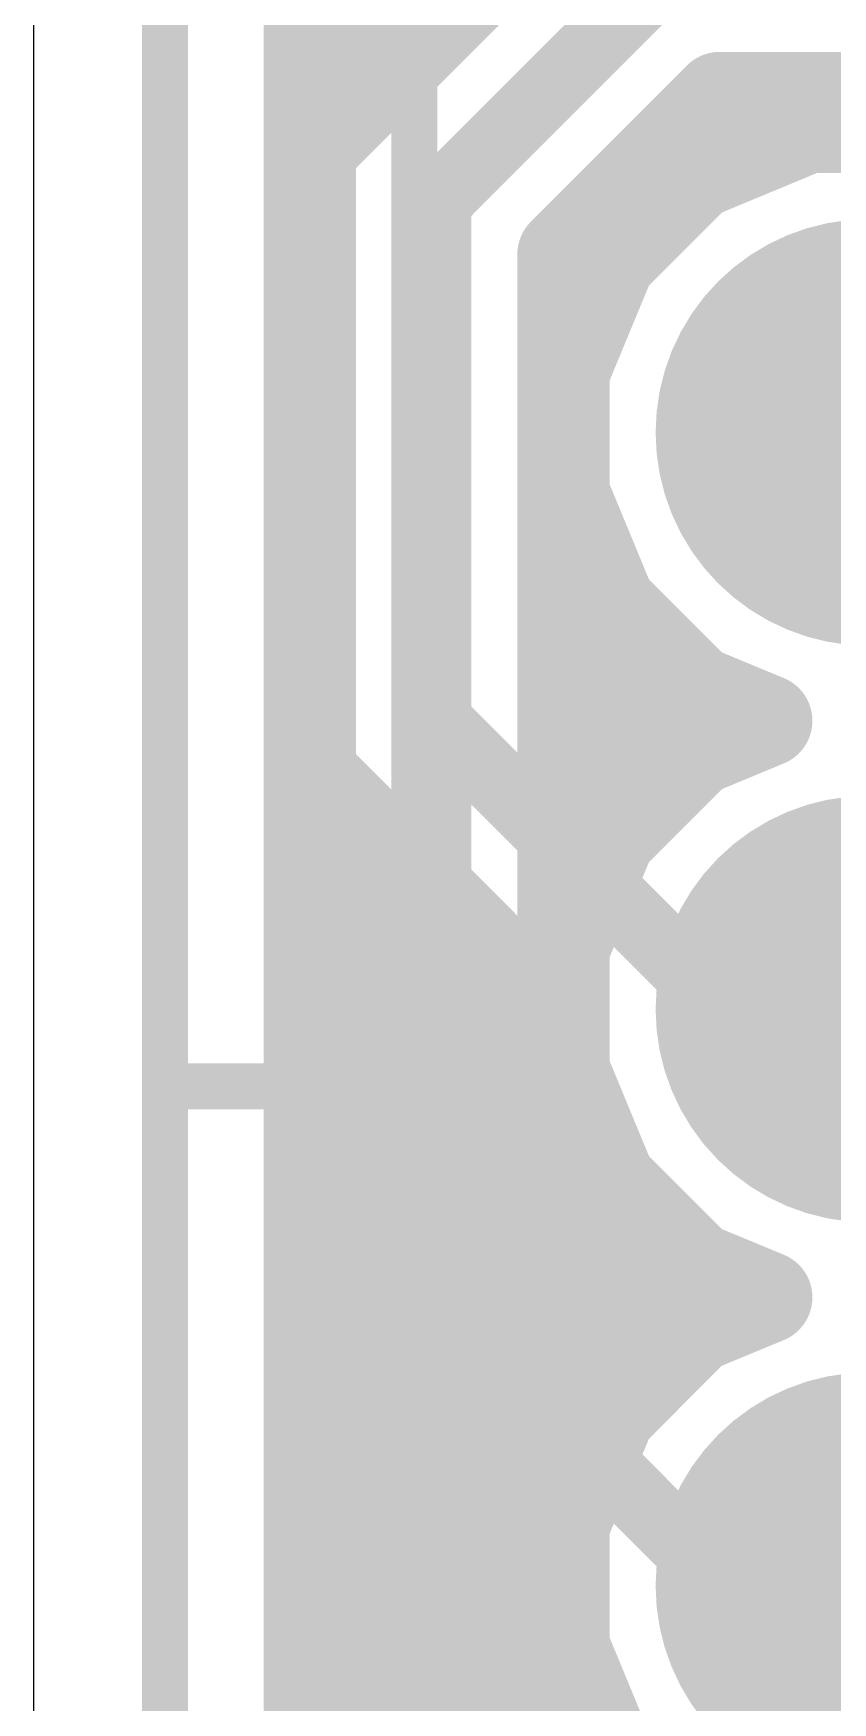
# Model space of a CAD drawing. Extents: x 0 to 39.3, y -1.1 to 59.5.
# Drawn here: x 0 to 3.52, y 28.7 to 36.05 of the extents above; entities that cross this region are included whole.
import ezdxf

# ---------------------------------------------------------------- set-up
doc = ezdxf.new("R2010")
doc.units = 0
for name, color, linetype in [('1', 22, 'CONTINUOUS'), ('16', 175, 'CONTINUOUS'), ('17', 82, 'CONTINUOUS'), ('20', 7, 'CONTINUOUS'), ('21', 253, 'CONTINUOUS'), ('22', 253, 'CONTINUOUS'), ('51', 253, 'CONTINUOUS')]:
    doc.layers.add(name, color=color, linetype=linetype)

# ---------------------------------------------------------------- blocks, each defined once
blk = doc.blocks.new('ROUNDP')
at = {"const_width": 0.5}
blk.add_lwpolyline([(0, -0.25, 1), (0, 0.25, 1), (0, -0.25)], format="xyb", dxfattribs=at)

msp = doc.modelspace()

# ---------------------------------------------------------------- linework, layer by layer
at = {"layer": '1'}
for points, const_width in [([(1.2192, 1.2192), (1.2192, 57.5058)], 0.4064), ([(2.5625, 36.8808), (1.5465, 35.8648)], 0.4064), ([(1.778, 35.306), (2.794, 36.322)], 0.3048), ([(1.2192, 36.1696), (1.8513, 36.1696)], 0.4064), ([(1.5465, 35.8648), (1.2192, 35.5375)], 0.4064), ([(1.2192, 35.7632), (1.4449, 35.7632)], 0.4064), ([(1.2192, 35.5375), (1.2192, 32.7885)], 0.4064), ([(1.2192, 35.3568), (1.2192, 35.3568)], 0.4064), ([(1.778, 33.02), (1.778, 35.306)], 0.3048), ([(1.2192, 34.9504), (1.2192, 34.9504)], 0.4064), ([(1.2192, 34.544), (1.2192, 34.544)], 0.4064), ([(1.2192, 34.1376), (1.2192, 34.1376)], 0.4064), ([(1.2192, 33.7312), (1.2192, 33.7312)], 0.4064), ([(1.2192, 33.3248), (1.2192, 33.3248)], 0.4064), ([(3.048, 31.75), (1.778, 33.02)], 0.3048), ([(1.2192, 32.9184), (1.2192, 32.9184)], 0.4064), ([(1.2192, 32.7885), (2.3368, 31.6709)], 0.4064), ([(1.2192, 32.512), (1.4957, 32.512)], 0.4064), ([(1.2192, 32.1056), (1.9021, 32.1056)], 0.4064), ([(1.2192, 31.6992), (2.3085, 31.6992)], 0.4064), ([(2.3368, 31.6709), (2.3368, 31.4822)], 0.4064), ([(3.683, 31.75), (3.048, 31.75)], 0.3048), ([(2.3368, 31.4822), (2.5417, 30.9874)], 0.4064), ([(1.2192, 31.2928), (2.4153, 31.2928)], 0.4064), ([(2.5417, 30.9874), (2.9204, 30.6087)], 0.4064), ([(1.2192, 30.8864), (2.6428, 30.8864)], 0.4064), ([(2.9204, 30.6087), (3.2313, 30.48)], 0.4064), ([(1.2192, 30.48), (3.2313, 30.48)], 0.4064), ([(3.2313, 30.48), (2.9204, 30.3513)], 0.4064), ([(2.9204, 30.3513), (2.5417, 29.9726)], 0.4064), ([(1.2192, 30.0736), (2.6428, 30.0736)], 0.4064), ([(2.5417, 29.9726), (2.3368, 29.4778)], 0.4064), ([(1.2192, 29.6672), (2.4153, 29.6672)], 0.4064), ([(2.3368, 29.4778), (2.3368, 28.9422)], 0.4064), ([(1.2192, 29.2608), (2.3368, 29.2608)], 0.4064), ([(2.3368, 28.9422), (2.5417, 28.4474)], 0.4064), ([(1.2192, 28.8544), (2.3732, 28.8544)], 0.4064)]:
    msp.add_lwpolyline(points, dxfattribs=dict(at, const_width=const_width))
for points, const_width in [([(1.2192, 36.2712, 1), (1.2192, 36.068)], 0.2032), ([(1.8513, 36.068, 1), (1.8513, 36.2712)], 0.2032), ([(1.4747, 35.9366, 1), (1.6184, 35.793)], 0.2032), ([(1.6184, 35.793, 1), (1.4747, 35.9366)], 0.2032), ([(1.2192, 35.8648, 1), (1.2192, 35.6616)], 0.2032), ([(1.4449, 35.6616, 1), (1.4449, 35.8648)], 0.2032), ([(1.3208, 35.5375, 1), (1.1176, 35.5375)], 0.2032), ([(1.1474, 35.6093, 1), (1.291, 35.4656)], 0.2032), ([(1.2192, 35.4584, 1), (1.2192, 35.2552)], 0.2032), ([(1.2192, 35.2552, 1), (1.2192, 35.4584)], 0.2032), ([(1.8542, 35.306, 1), (1.7018, 35.306)], 0.1524), ([(1.7241, 35.3599, 1), (1.8319, 35.2521)], 0.1524), ([(1.2192, 35.052, 1), (1.2192, 34.8488)], 0.2032), ([(1.2192, 34.8488, 1), (1.2192, 35.052)], 0.2032), ([(1.2192, 34.6456, 1), (1.2192, 34.4424)], 0.2032), ([(1.2192, 34.4424, 1), (1.2192, 34.6456)], 0.2032), ([(1.2192, 34.2392, 1), (1.2192, 34.036)], 0.2032), ([(1.2192, 34.036, 1), (1.2192, 34.2392)], 0.2032), ([(1.2192, 33.8328, 1), (1.2192, 33.6296)], 0.2032), ([(1.2192, 33.6296, 1), (1.2192, 33.8328)], 0.2032), ([(1.2192, 33.4264, 1), (1.2192, 33.2232)], 0.2032), ([(1.2192, 33.2232, 1), (1.2192, 33.4264)], 0.2032), ([(1.8319, 33.0739, 1), (1.7241, 32.9661)], 0.1524), ([(1.2192, 33.02, 1), (1.2192, 32.8168)], 0.2032), ([(1.2192, 32.8168, 1), (1.2192, 33.02)], 0.2032), ([(1.7018, 33.02, 1), (1.8542, 33.02)], 0.1524), ([(1.291, 32.8604, 1), (1.1474, 32.7167)], 0.2032), ([(1.1176, 32.7885, 1), (1.3208, 32.7885)], 0.2032), ([(1.2192, 32.6136, 1), (1.2192, 32.4104)], 0.2032), ([(1.4957, 32.4104, 1), (1.4957, 32.6136)], 0.2032), ([(1.2192, 32.2072, 1), (1.2192, 32.004)], 0.2032), ([(1.9021, 32.004, 1), (1.9021, 32.2072)], 0.2032), ([(1.2192, 31.8008, 1), (1.2192, 31.5976)], 0.2032), ([(2.4384, 31.6709, 1), (2.2352, 31.6709)], 0.2032), ([(2.265, 31.5991, 1), (2.4086, 31.7428)], 0.2032), ([(2.3085, 31.5976, 1), (2.3085, 31.8008)], 0.2032), ([(3.048, 31.8262, 1), (3.048, 31.6738)], 0.1524), ([(2.9941, 31.6961, 1), (3.1019, 31.8039)], 0.1524), ([(2.4307, 31.5211, 1), (2.2429, 31.4433)], 0.2032), ([(2.2352, 31.4822, 1), (2.4384, 31.4822)], 0.2032), ([(1.2192, 31.3944, 1), (1.2192, 31.1912)], 0.2032), ([(2.4153, 31.1912, 1), (2.4153, 31.3944)], 0.2032), ([(2.6136, 31.0593, 1), (2.4699, 30.9156)], 0.2032), ([(2.4479, 30.9486, 1), (2.6356, 31.0263)], 0.2032), ([(1.2192, 30.988, 1), (1.2192, 30.7848)], 0.2032), ([(2.6428, 30.7848, 1), (2.6428, 30.988)], 0.2032), ([(2.9593, 30.7026, 1), (2.8816, 30.5149)], 0.2032), ([(2.8486, 30.5369, 1), (2.9923, 30.6806)], 0.2032), ([(1.2192, 30.5816, 1), (1.2192, 30.3784)], 0.2032), ([(3.2701, 30.3861, 1), (3.1924, 30.5739)], 0.2032), ([(3.1924, 30.3861, 1), (3.2701, 30.5739)], 0.2032), ([(3.2313, 30.3784, 1), (3.2313, 30.5816)], 0.2032), ([(2.8816, 30.4451, 1), (2.9593, 30.2574)], 0.2032), ([(2.9923, 30.2794, 1), (2.8486, 30.4231)], 0.2032), ([(1.2192, 30.1752, 1), (1.2192, 29.972)], 0.2032), ([(2.6428, 29.972, 1), (2.6428, 30.1752)], 0.2032), ([(2.4699, 30.0444, 1), (2.6136, 29.9007)], 0.2032), ([(2.6356, 29.9337, 1), (2.4479, 30.0114)], 0.2032), ([(1.2192, 29.7688, 1), (1.2192, 29.5656)], 0.2032), ([(2.4153, 29.5656, 1), (2.4153, 29.7688)], 0.2032), ([(2.4384, 29.4778, 1), (2.2352, 29.4778)], 0.2032), ([(2.2429, 29.5167, 1), (2.4307, 29.4389)], 0.2032), ([(1.2192, 29.3624, 1), (1.2192, 29.1592)], 0.2032), ([(2.3368, 29.1592, 1), (2.3368, 29.3624)], 0.2032), ([(2.4307, 28.9811, 1), (2.2429, 28.9033)], 0.2032), ([(1.2192, 28.956, 1), (1.2192, 28.7528)], 0.2032), ([(2.2352, 28.9422, 1), (2.4384, 28.9422)], 0.2032), ([(2.3732, 28.7528, 1), (2.3732, 28.956)], 0.2032)]:
    msp.add_lwpolyline(points, format="xyb", dxfattribs=dict(at, const_width=const_width))
at = {"layer": '16'}
for points, const_width in [([(1.2192, 1.2192), (1.2192, 57.5058)], 0.4064), ([(2.5625, 36.8808), (1.5465, 35.8648)], 0.4064), ([(1.778, 35.306), (2.794, 36.322)], 0.3048), ([(1.2192, 36.1696), (1.8513, 36.1696)], 0.4064), ([(1.5465, 35.8648), (1.2192, 35.5375)], 0.4064), ([(1.2192, 35.7632), (1.4449, 35.7632)], 0.4064), ([(2.3368, 35.0745), (3.0255, 35.7632)], 0.4064), ([(3.0255, 35.7632), (5.5655, 35.7632)], 0.4064), ([(3.4152, 35.6362), (2.9204, 35.4312)], 0.4064), ([(3.9508, 35.6362), (3.4152, 35.6362)], 0.4064), ([(1.2192, 35.5375), (1.2192, 30.2485)], 0.4064), ([(2.9204, 35.4312), (2.5417, 35.0526)], 0.4064), ([(1.2192, 35.3568), (1.2192, 35.3568)], 0.4064), ([(2.6191, 35.3568), (2.846, 35.3568)], 0.4064), ([(1.778, 30.48), (1.778, 35.306)], 0.3048), ([(2.3368, 30.7115), (2.3368, 35.0745)], 0.4064), ([(2.5417, 35.0526), (2.3368, 34.5578)], 0.4064), ([(1.2192, 34.9504), (1.2192, 34.9504)], 0.4064), ([(2.3368, 34.9504), (2.4994, 34.9504)], 0.4064), ([(1.2192, 34.544), (1.2192, 34.544)], 0.4064), ([(2.3368, 34.5578), (2.3368, 34.0222)], 0.4064), ([(2.3368, 34.544), (2.3368, 34.544)], 0.4064), ([(1.2192, 34.1376), (1.2192, 34.1376)], 0.4064), ([(2.3368, 34.1376), (2.3368, 34.1376)], 0.4064), ([(2.3368, 34.0222), (2.5417, 33.5274)], 0.4064), ([(1.2192, 33.7312), (1.2192, 33.7312)], 0.4064), ([(2.3368, 33.7312), (2.4573, 33.7312)], 0.4064), ([(2.5417, 33.5274), (2.9204, 33.1487)], 0.4064), ([(1.2192, 33.3248), (1.2192, 33.3248)], 0.4064), ([(2.3368, 33.3248), (2.7444, 33.3248)], 0.4064), ([(2.9204, 33.1487), (3.2313, 33.02)], 0.4064), ([(3.2313, 33.02), (2.9204, 32.8912)], 0.4064), ([(1.2192, 32.9184), (1.2192, 32.9184)], 0.4064), ([(2.3368, 32.9184), (2.986, 32.9184)], 0.4064), ([(2.9204, 32.8912), (2.5417, 32.5126)], 0.4064), ([(1.2192, 32.512), (1.2192, 32.512)], 0.4064), ([(2.5417, 32.5126), (2.3368, 32.0178)], 0.4064), ([(2.3368, 32.512), (2.5415, 32.512)], 0.4064), ([(1.2192, 32.1056), (1.2192, 32.1056)], 0.4064), ([(2.3368, 32.1056), (2.3732, 32.1056)], 0.4064), ([(2.3368, 32.0178), (2.3368, 31.4822)], 0.4064), ([(1.2192, 31.6992), (1.2192, 31.6992)], 0.4064), ([(2.3368, 31.6992), (2.3368, 31.6992)], 0.4064), ([(2.3368, 31.4822), (2.5417, 30.9874)], 0.4064), ([(1.2192, 31.2928), (1.2192, 31.2928)], 0.4064), ([(2.3368, 31.2928), (2.4153, 31.2928)], 0.4064), ([(2.5417, 30.9874), (2.9204, 30.6087)], 0.4064), ([(1.2192, 30.8864), (1.2192, 30.8864)], 0.4064), ([(2.3368, 30.8864), (2.6428, 30.8864)], 0.4064), ([(2.8087, 30.2395), (2.3368, 30.7115)], 0.4064), ([(2.9204, 30.6087), (3.2313, 30.48)], 0.4064), ([(1.2192, 30.48), (1.2192, 30.48)], 0.4064), ([(2.5683, 30.48), (3.2313, 30.48)], 0.4064), ([(3.2313, 30.48), (2.9204, 30.3513)], 0.4064), ([(3.048, 29.21), (1.778, 30.48)], 0.3048), ([(2.9204, 30.3513), (2.8087, 30.2395)], 0.4064), ([(1.2192, 30.2485), (2.3368, 29.1309)], 0.4064), ([(1.2192, 30.0736), (1.3941, 30.0736)], 0.4064), ([(1.2192, 29.6672), (1.8005, 29.6672)], 0.4064), ([(1.2192, 29.2608), (2.2069, 29.2608)], 0.4064), ([(3.683, 29.21), (3.048, 29.21)], 0.3048), ([(2.3368, 29.1309), (2.3368, 28.9422)], 0.4064), ([(2.3368, 28.9422), (2.5417, 28.4474)], 0.4064), ([(1.2192, 28.8544), (2.3732, 28.8544)], 0.4064)]:
    msp.add_lwpolyline(points, dxfattribs=dict(at, const_width=const_width))
for points, const_width in [([(1.2192, 36.2712, 1), (1.2192, 36.068)], 0.2032), ([(1.8513, 36.068, 1), (1.8513, 36.2712)], 0.2032), ([(1.4747, 35.9366, 1), (1.6184, 35.793)], 0.2032), ([(1.6184, 35.793, 1), (1.4747, 35.9366)], 0.2032), ([(1.2192, 35.8648, 1), (1.2192, 35.6616)], 0.2032), ([(1.4449, 35.6616, 1), (1.4449, 35.8648)], 0.2032), ([(3.0255, 35.8648, 1), (3.0255, 35.6616)], 0.2032), ([(3.0973, 35.6914, 1), (2.9536, 35.835)], 0.2032), ([(3.4152, 35.7378, 1), (3.4152, 35.5346)], 0.2032), ([(3.4541, 35.5423, 1), (3.3763, 35.7301)], 0.2032), ([(1.3208, 35.5375, 1), (1.1176, 35.5375)], 0.2032), ([(1.1474, 35.6093, 1), (1.291, 35.4656)], 0.2032), ([(2.8816, 35.5251, 1), (2.9593, 35.3374)], 0.2032), ([(2.9923, 35.3594, 1), (2.8486, 35.5031)], 0.2032), ([(1.2192, 35.4584, 1), (1.2192, 35.2552)], 0.2032), ([(1.2192, 35.2552, 1), (1.2192, 35.4584)], 0.2032), ([(2.6191, 35.4584, 1), (2.6191, 35.2552)], 0.2032), ([(2.846, 35.2552, 1), (2.846, 35.4584)], 0.2032), ([(1.8542, 35.306, 1), (1.7018, 35.306)], 0.1524), ([(1.7241, 35.3599, 1), (1.8319, 35.2521)], 0.1524), ([(2.4384, 35.0745, 1), (2.2352, 35.0745)], 0.2032), ([(2.265, 35.1464, 1), (2.4086, 35.0027)], 0.2032), ([(2.4699, 35.1244, 1), (2.6136, 34.9807)], 0.2032), ([(2.6356, 35.0137, 1), (2.4479, 35.0914)], 0.2032), ([(1.2192, 35.052, 1), (1.2192, 34.8488)], 0.2032), ([(1.2192, 34.8488, 1), (1.2192, 35.052)], 0.2032), ([(2.3368, 35.052, 1), (2.3368, 34.8488)], 0.2032), ([(2.4994, 34.8488, 1), (2.4994, 35.052)], 0.2032), ([(1.2192, 34.6456, 1), (1.2192, 34.4424)], 0.2032), ([(1.2192, 34.4424, 1), (1.2192, 34.6456)], 0.2032), ([(2.4384, 34.5578, 1), (2.2352, 34.5578)], 0.2032), ([(2.3368, 34.6456, 1), (2.3368, 34.4424)], 0.2032), ([(2.3368, 34.4424, 1), (2.3368, 34.6456)], 0.2032), ([(2.2429, 34.5967, 1), (2.4307, 34.5189)], 0.2032), ([(1.2192, 34.2392, 1), (1.2192, 34.036)], 0.2032), ([(1.2192, 34.036, 1), (1.2192, 34.2392)], 0.2032), ([(2.3368, 34.2392, 1), (2.3368, 34.036)], 0.2032), ([(2.3368, 34.036, 1), (2.3368, 34.2392)], 0.2032), ([(2.4307, 34.0611, 1), (2.2429, 33.9833)], 0.2032), ([(2.2352, 34.0222, 1), (2.4384, 34.0222)], 0.2032), ([(1.2192, 33.8328, 1), (1.2192, 33.6296)], 0.2032), ([(1.2192, 33.6296, 1), (1.2192, 33.8328)], 0.2032), ([(2.3368, 33.8328, 1), (2.3368, 33.6296)], 0.2032), ([(2.4573, 33.6296, 1), (2.4573, 33.8328)], 0.2032), ([(2.6136, 33.5993, 1), (2.4699, 33.4556)], 0.2032), ([(2.4479, 33.4886, 1), (2.6356, 33.5663)], 0.2032), ([(1.2192, 33.4264, 1), (1.2192, 33.2232)], 0.2032), ([(1.2192, 33.2232, 1), (1.2192, 33.4264)], 0.2032), ([(2.3368, 33.4264, 1), (2.3368, 33.2232)], 0.2032), ([(2.7444, 33.2232, 1), (2.7444, 33.4264)], 0.2032), ([(2.9593, 33.2426, 1), (2.8816, 33.0549)], 0.2032), ([(2.8486, 33.0769, 1), (2.9923, 33.2206)], 0.2032), ([(3.2701, 32.9261, 1), (3.1924, 33.1139)], 0.2032), ([(3.1924, 32.9261, 1), (3.2701, 33.1139)], 0.2032), ([(1.2192, 33.02, 1), (1.2192, 32.8168)], 0.2032), ([(1.2192, 32.8168, 1), (1.2192, 33.02)], 0.2032), ([(2.3368, 33.02, 1), (2.3368, 32.8168)], 0.2032), ([(2.9923, 32.8194, 1), (2.8486, 32.9631)], 0.2032), ([(2.986, 32.8168, 1), (2.986, 33.02)], 0.2032), ([(2.8816, 32.9851, 1), (2.9593, 32.7974)], 0.2032), ([(1.2192, 32.6136, 1), (1.2192, 32.4104)], 0.2032), ([(1.2192, 32.4104, 1), (1.2192, 32.6136)], 0.2032), ([(2.3368, 32.6136, 1), (2.3368, 32.4104)], 0.2032), ([(2.4699, 32.5844, 1), (2.6136, 32.4407)], 0.2032), ([(2.6356, 32.4737, 1), (2.4479, 32.5514)], 0.2032), ([(2.5415, 32.4104, 1), (2.5415, 32.6136)], 0.2032), ([(1.2192, 32.2072, 1), (1.2192, 32.004)], 0.2032), ([(1.2192, 32.004, 1), (1.2192, 32.2072)], 0.2032), ([(2.3368, 32.2072, 1), (2.3368, 32.004)], 0.2032), ([(2.3732, 32.004, 1), (2.3732, 32.2072)], 0.2032), ([(2.4384, 32.0178, 1), (2.2352, 32.0178)], 0.2032), ([(2.2429, 32.0567, 1), (2.4307, 31.9789)], 0.2032), ([(1.2192, 31.8008, 1), (1.2192, 31.5976)], 0.2032), ([(1.2192, 31.5976, 1), (1.2192, 31.8008)], 0.2032), ([(2.3368, 31.8008, 1), (2.3368, 31.5976)], 0.2032), ([(2.3368, 31.5976, 1), (2.3368, 31.8008)], 0.2032), ([(2.4307, 31.5211, 1), (2.2429, 31.4433)], 0.2032), ([(2.2352, 31.4822, 1), (2.4384, 31.4822)], 0.2032), ([(1.2192, 31.3944, 1), (1.2192, 31.1912)], 0.2032), ([(1.2192, 31.1912, 1), (1.2192, 31.3944)], 0.2032), ([(2.3368, 31.3944, 1), (2.3368, 31.1912)], 0.2032), ([(2.4153, 31.1912, 1), (2.4153, 31.3944)], 0.2032), ([(2.6136, 31.0593, 1), (2.4699, 30.9156)], 0.2032), ([(2.4479, 30.9486, 1), (2.6356, 31.0263)], 0.2032), ([(1.2192, 30.988, 1), (1.2192, 30.7848)], 0.2032), ([(1.2192, 30.7848, 1), (1.2192, 30.988)], 0.2032), ([(2.3368, 30.988, 1), (2.3368, 30.7848)], 0.2032), ([(2.6428, 30.7848, 1), (2.6428, 30.988)], 0.2032), ([(2.4086, 30.7833, 1), (2.265, 30.6396)], 0.2032), ([(2.2352, 30.7115, 1), (2.4384, 30.7115)], 0.2032), ([(2.9593, 30.7026, 1), (2.8816, 30.5149)], 0.2032), ([(2.8486, 30.5369, 1), (2.9923, 30.6806)], 0.2032), ([(1.2192, 30.5816, 1), (1.2192, 30.3784)], 0.2032), ([(1.2192, 30.3784, 1), (1.2192, 30.5816)], 0.2032), ([(2.5683, 30.5816, 1), (2.5683, 30.3784)], 0.2032), ([(3.2701, 30.3861, 1), (3.1924, 30.5739)], 0.2032), ([(3.1924, 30.3861, 1), (3.2701, 30.5739)], 0.2032), ([(3.2313, 30.3784, 1), (3.2313, 30.5816)], 0.2032), ([(1.8319, 30.5339, 1), (1.7241, 30.4261)], 0.1524), ([(1.7018, 30.48, 1), (1.8542, 30.48)], 0.1524), ([(2.8816, 30.4451, 1), (2.9593, 30.2574)], 0.2032), ([(2.9923, 30.2794, 1), (2.8486, 30.4231)], 0.2032), ([(1.291, 30.3204, 1), (1.1474, 30.1767)], 0.2032), ([(2.7369, 30.3114, 1), (2.8806, 30.1677)], 0.2032), ([(2.7369, 30.1677, 1), (2.8806, 30.3114)], 0.2032), ([(1.1176, 30.2485, 1), (1.3208, 30.2485)], 0.2032), ([(1.2192, 30.1752, 1), (1.2192, 29.972)], 0.2032), ([(1.3941, 29.972, 1), (1.3941, 30.1752)], 0.2032), ([(1.2192, 29.7688, 1), (1.2192, 29.5656)], 0.2032), ([(1.8005, 29.5656, 1), (1.8005, 29.7688)], 0.2032), ([(1.2192, 29.3624, 1), (1.2192, 29.1592)], 0.2032), ([(2.2069, 29.1592, 1), (2.2069, 29.3624)], 0.2032), ([(3.048, 29.2862, 1), (3.048, 29.1338)], 0.1524), ([(2.9941, 29.1561, 1), (3.1019, 29.2639)], 0.1524), ([(2.4384, 29.1309, 1), (2.2352, 29.1309)], 0.2032), ([(2.265, 29.0591, 1), (2.4086, 29.2028)], 0.2032), ([(2.4307, 28.9811, 1), (2.2429, 28.9033)], 0.2032), ([(1.2192, 28.956, 1), (1.2192, 28.7528)], 0.2032), ([(2.2352, 28.9422, 1), (2.4384, 28.9422)], 0.2032), ([(2.3732, 28.7528, 1), (2.3732, 28.956)], 0.2032)]:
    msp.add_lwpolyline(points, format="xyb", dxfattribs=dict(at, const_width=const_width))
at = {"layer": '20'}
msp.add_line((0, 58.725), (0, 0), dxfattribs=at)
at = {"layer": '21', "const_width": 0.2032}
for points in [[(0.58, 31.41), (0.58, 39.31)], [(2.305, 34.925), (2.305, 33.655)], [(0.58, 27.01), (0.58, 31.41)], [(0.58, 31.41), (2.08, 31.41)], [(2.08, 31.41), (2.08, 27.01)]]:
    msp.add_lwpolyline(points, dxfattribs=at)
at = {"layer": '21', "const_width": 0.1016}
for points in [[(2.3558, 34.925, 1), (2.2542, 34.925)], [(2.2542, 33.655, 1), (2.3558, 33.655)], [(0.6308, 31.41, 1), (0.5292, 31.41)], [(0.58, 31.4608, 1), (0.58, 31.3592)], [(2.1308, 31.41, 1), (2.0292, 31.41)], [(2.08, 31.3592, 1), (2.08, 31.4608)], [(0.5292, 31.41, 1), (0.6308, 31.41)]]:
    msp.add_lwpolyline(points, format="xyb", dxfattribs=at)
at = {"layer": '22', "const_width": 0.2032}
msp.add_lwpolyline([(2.267, 34.925), (2.267, 33.655)], dxfattribs=at)
at = {"layer": '22', "const_width": 0.1016}
for points in [[(2.3178, 34.925, 1), (2.2162, 34.925)], [(2.2162, 33.655, 1), (2.3178, 33.655)]]:
    msp.add_lwpolyline(points, format="xyb", dxfattribs=at)
at = {"layer": '51', "const_width": 0.2032}
msp.add_lwpolyline([(1.68, 38.21), (1.68, 31.41)], dxfattribs=at)
at = {"layer": '51', "const_width": 0.1016}
msp.add_lwpolyline([(1.6292, 31.41, 1), (1.7308, 31.41)], format="xyb", dxfattribs=at)

# ---------------------------------------------------------------- block references
at = {"layer": '17', "xscale": 1.8796, "yscale": 1.8796, "rotation": 270}
for p in [(3.683, 34.29), (3.683, 34.29), (3.683, 31.75), (3.683, 31.75), (3.683, 29.21), (3.683, 29.21)]:
    msp.add_blockref('ROUNDP', p, dxfattribs=at)

doc.saveas('drawing.dxf')
